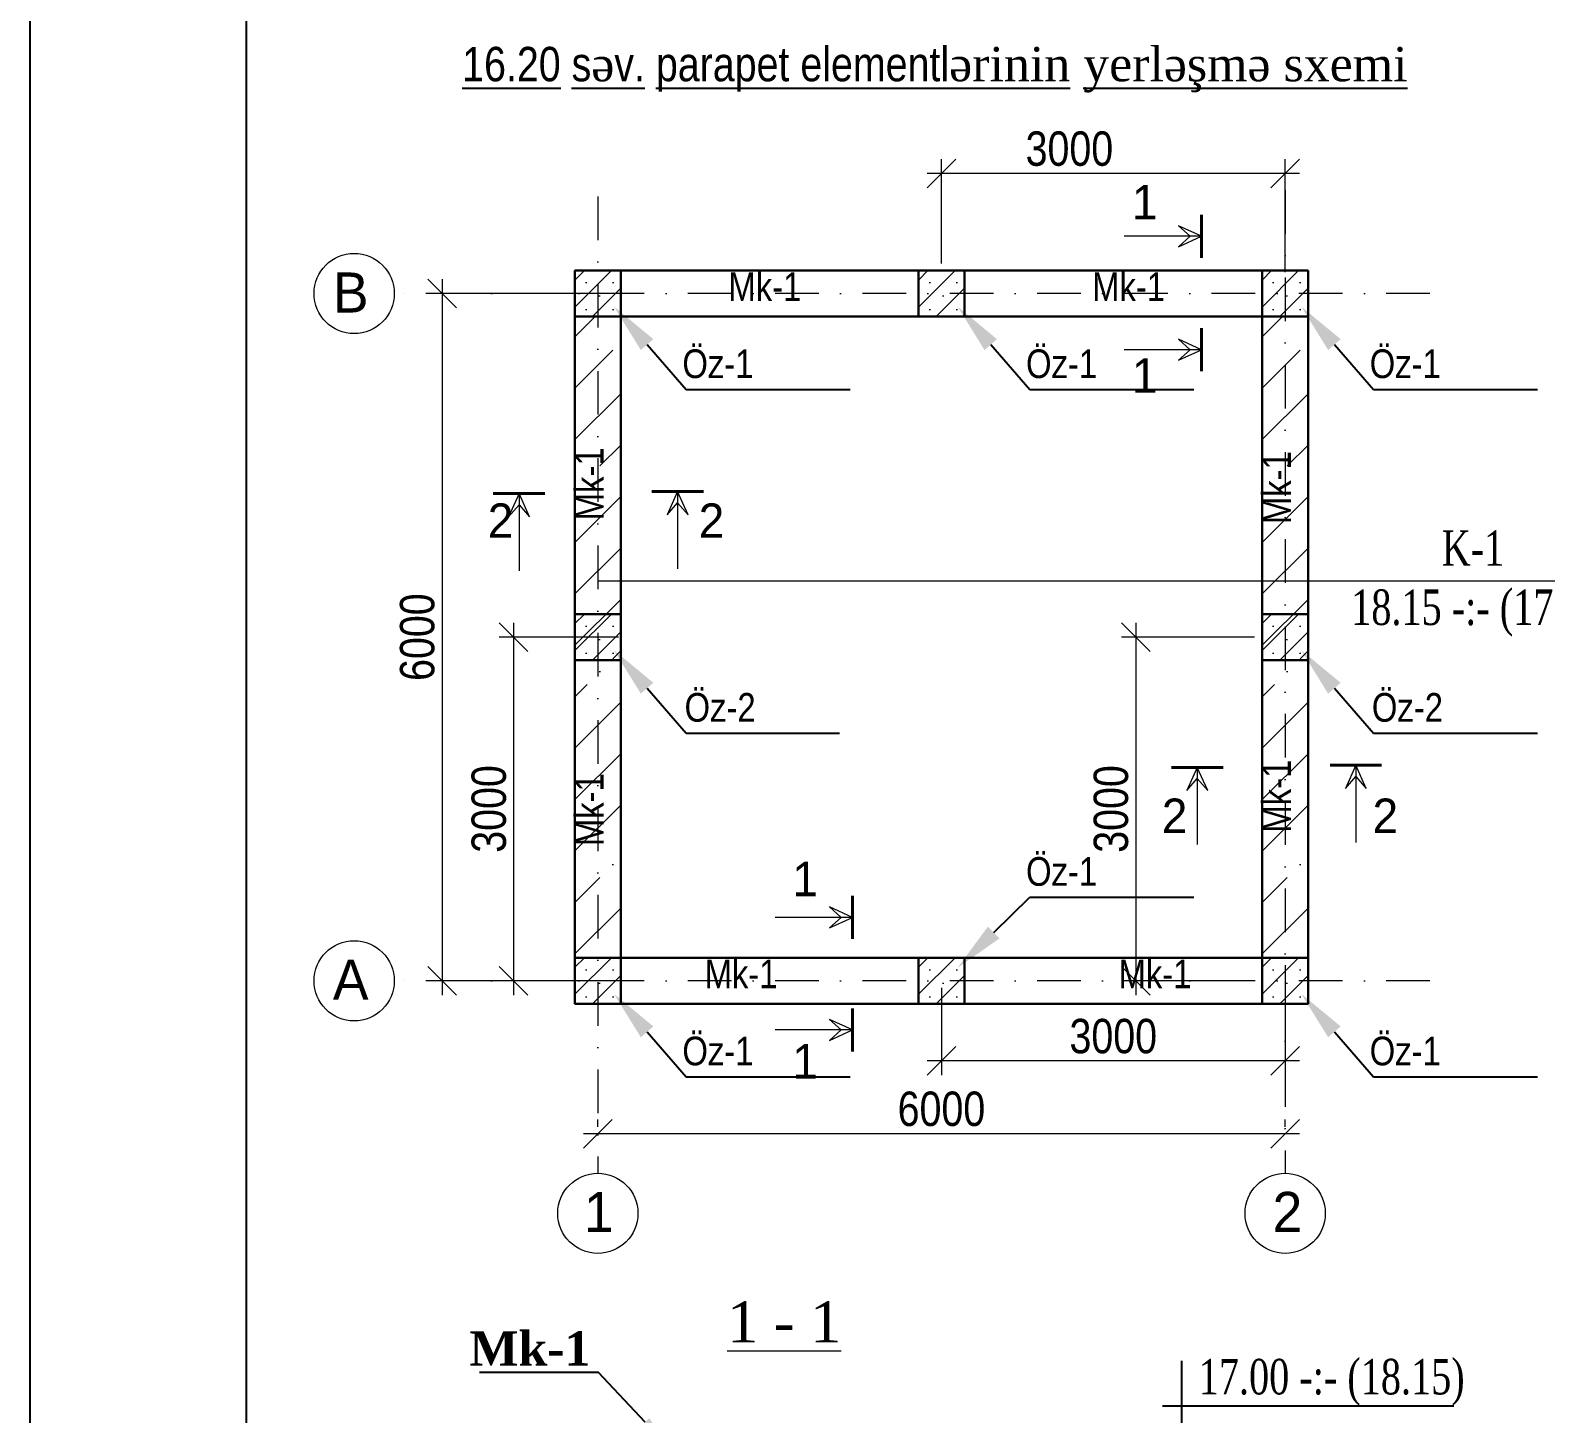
# Model space of a CAD drawing. Header units: millimetres. Extents: x -149347 to 251215, y -2929184 to -2541447.
# Drawn here: x 197257 to 210486, y -2622090 to -2610012 of the extents above; entities that cross this region are included whole.
import ezdxf
from ezdxf import colors
from ezdxf.entities.mleader import LeaderData, LeaderLine
from ezdxf.math import Vec2, Vec3

# ---------------------------------------------------------------- set-up
doc = ezdxf.new("R2010")
doc.units = ezdxf.units.MM
doc.linetypes.add('DASHDOTX2', pattern=[50.8, 25.4, -12.7, 0, -12.7])
for name, color, linetype, lineweight in [('kesik_Pen_No__1', 7, 'Continuous', 13), ('аракясмя', 130, 'Continuous', 20), ('колонна', 6, 'Continuous', 40), ('РАЗМЕРЫ', 80, 'Continuous', 9), ('Х - диварлар.', 31, 'Continuous', 25)]:
    doc.layers.add(name, color=color, linetype=linetype, lineweight=lineweight)
doc.styles.add('400', font='times.ttf', dxfattribs={"width": 0.75, "height": 300})
doc.styles.add('Annotative', font='timlat.ttf', dxfattribs={"height": 250})
doc.styles.get("Standard").update_dxf_attribs({"font": 'times.ttf'})
doc.styles.add('style1', font='A3TI(LA).TTF', dxfattribs={"height": 400})
doc.styles.add('style6', font='ARIALN.TTF', dxfattribs={"height": 300})
doc.dimstyles.new('DIM_100', dxfattribs={"dimscale": 100, "dimtxt": 250, "dimasz": 2.5, "dimexe": 1.25, "dimexo": 0.625, "dimtad": 1, "dimdec": 0, "dimtxsty": 'style1', "dimblk": 'OBLIQUE', "dimcen": 2.5, "dimdle": 1.25, "dimclrd": 251, "dimclre": 251, "dimaunit": 1, "dimadec": 3, "dimazin": 0, "dimtfac": 1, "dimtdec": 0, "dimtmove": 1, "dimatfit": 3, "dimfxl": 1.25, "dimlwd": 5, "dimlwe": 5, "dimarcsym": 0})

# ---------------------------------------------------------------- blocks, each defined once
blk = doc.blocks.new('mekteb')
at = {"color": 0, "lineweight": 25}
blk.add_line((99643, -1849866), (99643, -1821466), dxfattribs=at)
at = {"color": 0, "lineweight": 25, "ltscale": 15}
blk.add_line((101643, -1849366), (101643, -1821966), dxfattribs=at)
blk = doc.blocks.new('_Oblique')
at = {"color": 0, "linetype": 'ByBlock', "lineweight": -2}
blk.add_line((-0.5, -0.5), (0.5, 0.5), dxfattribs=at)
blk = doc.blocks.new('*D1127')
at = {"color": 251, "linetype": 'ByBlock', "lineweight": 5, "ltscale": 50, "transparency": 16777216}
blk.add_line((206908, -2615185), (206908, -2618435), dxfattribs=at)
at = {"color": 251, "lineweight": 5, "ltscale": 50, "transparency": 16777216}
for p, q in [((207943, -2615310), (206783, -2615310)), ((207949, -2618310), (206783, -2618310))]:
    blk.add_line(p, q, dxfattribs=at)
at = {"layer": 'Defpoints', "color": 0, "lineweight": 15, "ltscale": 50, "transparency": 16777216}
for p in [(208005, -2615310), (206908, -2618310), (208011, -2618310)]:
    blk.add_point(p, dxfattribs=at)
at = {"color": 251, "lineweight": 5, "ltscale": 50, "transparency": 16777216, "xscale": 250, "yscale": 250, "zscale": 250}
for p, rotation in [((206908, -2615310), 90), ((206908, -2618310), 270)]:
    blk.add_blockref('_Oblique', p, dxfattribs=dict(at, rotation=rotation))
at = {"color": 0, "lineweight": 15, "ltscale": 50, "transparency": 16777216, "insert": (206692, -2616810), "char_height": 300, "attachment_point": 5, "rotation": 90, "style": 'style6'}
blk.add_mtext('3000', dxfattribs=at)
blk = doc.blocks.new('*D1128')
at = {"color": 251, "linetype": 'ByBlock', "lineweight": 5, "ltscale": 50, "transparency": 16777216}
blk.add_line((201476, -2615185), (201476, -2618435), dxfattribs=at)
at = {"color": 251, "lineweight": 5, "ltscale": 50, "transparency": 16777216}
for p, q in [((202393, -2615310), (201351, -2615310)), ((202399, -2618310), (201351, -2618310))]:
    blk.add_line(p, q, dxfattribs=at)
at = {"layer": 'Defpoints', "color": 0, "lineweight": 15, "ltscale": 50, "transparency": 16777216}
for p in [(202455, -2615310), (201476, -2618310), (202461, -2618310)]:
    blk.add_point(p, dxfattribs=at)
at = {"color": 251, "lineweight": 5, "ltscale": 50, "transparency": 16777216, "xscale": 250, "yscale": 250, "zscale": 250}
for p, rotation in [((201476, -2615310), 90), ((201476, -2618310), 270)]:
    blk.add_blockref('_Oblique', p, dxfattribs=dict(at, rotation=rotation))
at = {"color": 0, "lineweight": 15, "ltscale": 50, "transparency": 16777216, "insert": (201261, -2616810), "char_height": 300, "attachment_point": 5, "rotation": 90, "style": 'style6'}
blk.add_mtext('3000', dxfattribs=at)
blk = doc.blocks.new('*D1129')
at = {"color": 251, "lineweight": 5, "ltscale": 50, "transparency": 16777216}
for p, q in [((208211, -2618173), (208211, -2619135)), ((205211, -2618373), (205211, -2619135))]:
    blk.add_line(p, q, dxfattribs=at)
at = {"color": 251, "linetype": 'ByBlock', "lineweight": 5, "ltscale": 50, "transparency": 16777216}
blk.add_line((208336, -2619010), (205086, -2619010), dxfattribs=at)
at = {"layer": 'Defpoints', "color": 0, "lineweight": 15, "ltscale": 50, "transparency": 16777216}
for p in [(208211, -2618110), (205211, -2618310), (205211, -2619010)]:
    blk.add_point(p, dxfattribs=at)
at = {"color": 251, "lineweight": 5, "ltscale": 50, "transparency": 16777216, "xscale": 250, "yscale": 250, "zscale": 250, "rotation": 180}
blk.add_blockref('_Oblique', (205211, -2619010), dxfattribs=at)
at = {"color": 251, "lineweight": 5, "ltscale": 50, "transparency": 16777216, "xscale": 250, "yscale": 250, "zscale": 250}
blk.add_blockref('_Oblique', (208211, -2619010), dxfattribs=at)
at = {"color": 0, "lineweight": 15, "ltscale": 50, "transparency": 16777216, "insert": (206711, -2618795), "char_height": 300, "attachment_point": 5, "style": 'style6'}
blk.add_mtext('3000', dxfattribs=at)
blk = doc.blocks.new('*D1130')
at = {"color": 251, "linetype": 'ByBlock', "lineweight": 5, "ltscale": 50, "transparency": 16777216}
blk.add_line((200852, -2612185), (200852, -2618435), dxfattribs=at)
at = {"color": 251, "lineweight": 5, "ltscale": 50, "transparency": 16777216}
for p, q in [((202517, -2612310), (200727, -2612310)), ((202517, -2618310), (200727, -2618310))]:
    blk.add_line(p, q, dxfattribs=at)
at = {"layer": 'Defpoints', "color": 0, "lineweight": 15, "ltscale": 50, "transparency": 16777216}
for p in [(202580, -2612310), (200852, -2618310), (202580, -2618310)]:
    blk.add_point(p, dxfattribs=at)
at = {"color": 251, "lineweight": 5, "ltscale": 50, "transparency": 16777216, "xscale": 250, "yscale": 250, "zscale": 250}
for p, rotation in [((200852, -2612310), 90), ((200852, -2618310), 270)]:
    blk.add_blockref('_Oblique', p, dxfattribs=dict(at, rotation=rotation))
at = {"color": 0, "lineweight": 15, "ltscale": 50, "transparency": 16777216, "insert": (200636, -2615310), "char_height": 300, "attachment_point": 5, "rotation": 90, "style": 'style6'}
blk.add_mtext('6000', dxfattribs=at)
blk = doc.blocks.new('*D1131')
at = {"color": 251, "lineweight": 5, "ltscale": 50, "transparency": 16777216}
for p, q in [((205211, -2612048), (205211, -2611138)), ((208211, -2612123), (208211, -2611138))]:
    blk.add_line(p, q, dxfattribs=at)
at = {"color": 251, "linetype": 'ByBlock', "lineweight": 5, "ltscale": 50, "transparency": 16777216}
blk.add_line((208336, -2611263), (205086, -2611263), dxfattribs=at)
at = {"layer": 'Defpoints', "color": 0, "lineweight": 15, "ltscale": 50, "transparency": 16777216}
for p in [(205211, -2611263), (205211, -2612110), (208211, -2612185)]:
    blk.add_point(p, dxfattribs=at)
at = {"color": 251, "lineweight": 5, "ltscale": 50, "transparency": 16777216, "xscale": 250, "yscale": 250, "zscale": 250, "rotation": 180}
blk.add_blockref('_Oblique', (205211, -2611263), dxfattribs=at)
at = {"color": 251, "lineweight": 5, "ltscale": 50, "transparency": 16777216, "xscale": 250, "yscale": 250, "zscale": 250}
blk.add_blockref('_Oblique', (208211, -2611263), dxfattribs=at)
at = {"color": 0, "lineweight": 15, "ltscale": 50, "transparency": 16777216, "insert": (206328, -2611047), "char_height": 300, "attachment_point": 5, "style": 'style6'}
blk.add_mtext('3000', dxfattribs=at)
blk = doc.blocks.new('*D1132')
at = {"color": 251, "lineweight": 5, "ltscale": 50, "transparency": 16777216}
for p, q in [((202211, -2619584), (202211, -2619521)), ((208211, -2619584), (208211, -2619521))]:
    blk.add_line(p, q, dxfattribs=at)
at = {"color": 251, "linetype": 'ByBlock', "lineweight": 5, "ltscale": 50, "transparency": 16777216}
blk.add_line((208336, -2619646), (202086, -2619646), dxfattribs=at)
at = {"layer": 'Defpoints', "color": 0, "lineweight": 15, "ltscale": 50, "transparency": 16777216}
for p in [(202211, -2619646), (202211, -2619646), (208211, -2619646)]:
    blk.add_point(p, dxfattribs=at)
at = {"color": 251, "lineweight": 5, "ltscale": 50, "transparency": 16777216, "xscale": 250, "yscale": 250, "zscale": 250, "rotation": 180}
blk.add_blockref('_Oblique', (202211, -2619646), dxfattribs=at)
at = {"color": 251, "lineweight": 5, "ltscale": 50, "transparency": 16777216, "xscale": 250, "yscale": 250, "zscale": 250}
blk.add_blockref('_Oblique', (208211, -2619646), dxfattribs=at)
at = {"color": 0, "lineweight": 15, "ltscale": 50, "transparency": 16777216, "insert": (205211, -2619430), "char_height": 300, "attachment_point": 5, "style": 'style6'}
blk.add_mtext('6000', dxfattribs=at)

msp = doc.modelspace()

# ---------------------------------------------------------------- hatches: boundary and pattern name
at = {"lineweight": 15, "ltscale": 50}
h = msp.add_hatch(dxfattribs=at)
h.set_pattern_fill('SACNCR', color=4, scale=70)
h.set_pattern_definition([(45, (-602208.57, -24468.49), (-117.865862, 117.865862), []), (45, (-602090.7, -24468.49), (-117.865862, 117.865862), [0, -166.6875])])
h.paths.add_polyline_path([(202411.43052, -2612110.09345), (202011.43052, -2612110.31156), (202011.43052, -2612510.74778), (202411.43052, -2612510.52967)])
h = msp.add_hatch(dxfattribs=at)
h.set_pattern_fill('SACNCR', color=4, scale=70)
h.set_pattern_definition([(45, (-599208.57, -24468.49), (-117.865862, 117.865862), []), (45, (-599090.7, -24468.49), (-117.865862, 117.865862), [0, -166.6875])])
h.paths.add_polyline_path([(205411.43052, -2612110.09345), (205011.43052, -2612110.31156), (205011.43052, -2612510.74778), (205411.43052, -2612510.52967)])
h = msp.add_hatch(dxfattribs=at)
h.set_pattern_fill('SACNCR', color=4, scale=70)
h.set_pattern_definition([(45, (-596208.57, -24468.49), (-117.865862, 117.865862), []), (45, (-596090.7, -24468.49), (-117.865862, 117.865862), [0, -166.6875])])
h.paths.add_polyline_path([(208411.43052, -2612110.09345), (208011.43052, -2612110.31156), (208011.43052, -2612510.74778), (208411.43052, -2612510.52967)])
h = msp.add_hatch(dxfattribs=at)
h.set_pattern_fill('ANSI35', color=4, scale=100)
h.set_pattern_definition([(45, (-6000, 0), (-449.0128, 449.0128), []), (45, (-5551, 0), (-449.0128, 449.0128), [793.75, -158.75, 0, -158.75])])
h.paths.add_polyline_path([(202411.43052, -2612510.2025), (202011.43052, -2612510.42061), (202011.43052, -2618110.42061), (202411.43052, -2618110.2025)])
h = msp.add_hatch(dxfattribs=at)
h.set_pattern_fill('ANSI35', color=4, scale=100)
h.paths.add_polyline_path([(208411.43052, -2612510.2025), (208011.43052, -2612510.42061), (208011.43052, -2618110.42061), (208411.43052, -2618110.2025)])
h = msp.add_hatch(dxfattribs=at)
h.set_pattern_fill('SACNCR', color=4, scale=70)
h.set_pattern_definition([(45, (-602208.57, -27468.49), (-117.865862, 117.865862), []), (45, (-602090.7, -27468.49), (-117.865862, 117.865862), [0, -166.6875])])
h.paths.add_polyline_path([(202411.43052, -2615110.09345), (202011.43052, -2615110.31156), (202011.43052, -2615510.74778), (202411.43052, -2615510.52967)])
h = msp.add_hatch(dxfattribs=at)
h.set_pattern_fill('SACNCR', color=4, scale=70)
h.set_pattern_definition([(45, (-596208.57, -27468.49), (-117.865862, 117.865862), []), (45, (-596090.7, -27468.49), (-117.865862, 117.865862), [0, -166.6875])])
h.paths.add_polyline_path([(208411.43052, -2615110.09345), (208011.43052, -2615110.31156), (208011.43052, -2615510.74778), (208411.43052, -2615510.52967)])
h = msp.add_hatch(dxfattribs=at)
h.set_pattern_fill('SACNCR', color=4, scale=70)
h.set_pattern_definition([(45, (-602208.57, -30468.49), (-117.865862, 117.865862), []), (45, (-602090.7, -30468.49), (-117.865862, 117.865862), [0, -166.6875])])
h.paths.add_polyline_path([(202411.43052, -2618110.09345), (202011.43052, -2618110.31156), (202011.43052, -2618510.74778), (202411.43052, -2618510.52967)])
h = msp.add_hatch(dxfattribs=at)
h.set_pattern_fill('SACNCR', color=4, scale=70)
h.set_pattern_definition([(45, (-599208.57, -30468.49), (-117.865862, 117.865862), []), (45, (-599090.7, -30468.49), (-117.865862, 117.865862), [0, -166.6875])])
h.paths.add_polyline_path([(205411.43052, -2618110.09345), (205011.43052, -2618110.31156), (205011.43052, -2618510.74778), (205411.43052, -2618510.52967)])
h = msp.add_hatch(dxfattribs=at)
h.set_pattern_fill('SACNCR', color=4, scale=70)
h.set_pattern_definition([(45, (-596208.57, -30468.49), (-117.865862, 117.865862), []), (45, (-596090.7, -30468.49), (-117.865862, 117.865862), [0, -166.6875])])
h.paths.add_polyline_path([(208411.43052, -2618110.09345), (208011.43052, -2618110.31156), (208011.43052, -2618510.74778), (208411.43052, -2618510.52967)])

# ---------------------------------------------------------------- linework, layer by layer
at = {"color": 1, "linetype": 'DASHDOTX2', "lineweight": 13, "ltscale": 15}
for p, q in [((208211.43052, -2611407.75035), (208211.43052, -2619990.80556)), ((202211.43052, -2611462.53484), (202211.43052, -2619990.80556)), ((209474.89122, -2612310.31156), (200433.78629, -2612310.31156)), ((209474.89122, -2618310.31156), (200433.78629, -2618310.31156))]:
    msp.add_line(p, q, dxfattribs=at)
at = {"color": 1, "lineweight": 15, "ltscale": 15}
msp.add_line((202211.43052, -2614817.31152), (210916.38221, -2614817.31152), dxfattribs=at)
at = {"color": 0}
msp.add_line((207308.80678, -2622381.4752), (207308.80678, -2621628.44435), dxfattribs=at)
at = {"color": 7}
msp.add_line((207140.14677, -2622021.53525), (209684.6859, -2622021.53525), dxfattribs=at)
at = {"layer": 'kesik_Pen_No__1', "lineweight": 30, "ltscale": 30}
for p, q in [((202011.43052, -2618510.31156), (202011.43052, -2612110.31156)), ((202311.43052, -2612110.31156), (208411.43052, -2612110.31156)), ((202411.43052, -2618461.89965), (202411.43052, -2612110.31156)), ((208011.43052, -2612110.31156), (208011.43052, -2618510.31156)), ((208411.43052, -2612110.31156), (208411.43052, -2618510.31156)), ((208411.43052, -2612510.31156), (202311.43052, -2612510.31156)), ((208411.43052, -2618110.31156), (202311.43052, -2618110.31156)), ((208411.43052, -2618510.31156), (202311.43052, -2618510.31156))]:
    msp.add_line(p, q, dxfattribs=at)
for points in [[(202411.43052, -2612110.31156), (202411.43052, -2612510.31156), (202011.43052, -2612510.31156), (202011.43052, -2612110.31156), (202411.43052, -2612110.31156)], [(205411.43052, -2612110.31156), (205411.43052, -2612510.31156), (205011.43052, -2612510.31156), (205011.43052, -2612110.31156), (205411.43052, -2612110.31156)], [(208411.43052, -2612110.31156), (208411.43052, -2612510.31156), (208011.43052, -2612510.31156), (208011.43052, -2612110.31156), (208411.43052, -2612110.31156)], [(202411.43052, -2615110.31156), (202411.43052, -2615510.31156), (202011.43052, -2615510.31156), (202011.43052, -2615110.31156), (202411.43052, -2615110.31156)], [(208411.43052, -2615110.31156), (208411.43052, -2615510.31156), (208011.43052, -2615510.31156), (208011.43052, -2615110.31156), (208411.43052, -2615110.31156)], [(202411.43052, -2618110.31156), (202411.43052, -2618510.31156), (202011.43052, -2618510.31156), (202011.43052, -2618110.31156), (202411.43052, -2618110.31156)], [(205411.43052, -2618110.31156), (205411.43052, -2618510.31156), (205011.43052, -2618510.31156), (205011.43052, -2618110.31156), (205411.43052, -2618110.31156)], [(208411.43052, -2618110.31156), (208411.43052, -2618510.31156), (208011.43052, -2618510.31156), (208011.43052, -2618110.31156), (208411.43052, -2618110.31156)]]:
    msp.add_lwpolyline(points, dxfattribs=at)
at = {"layer": 'аракясмя'}
for p, q in [((207480.8224, -2611810.57144), (206805.8224, -2611810.57144)), ((207480.8224, -2612800.62153), (206805.8224, -2612800.62153)), ((201523.56428, -2614057.30728), (201523.56428, -2614732.30728)), ((202907.41851, -2614039.33211), (202907.41851, -2614714.33211)), ((208828.27748, -2616428.72428), (208828.27748, -2617103.72428)), ((207444.42326, -2616446.69945), (207444.42326, -2617121.69945)), ((204435.22592, -2617756.91057), (203760.22592, -2617756.91057)), ((204435.22592, -2618739.39376), (203760.22592, -2618739.39376))]:
    msp.add_line(p, q, dxfattribs=at)
for points in [[(207480.8224, -2611810.57144), (207279.02657, -2611719.42025), (207382.14504, -2611810.57144), (207279.02657, -2611901.72263), (207480.8224, -2611810.57144)], [(207480.8224, -2612800.62153), (207279.02657, -2612709.47034), (207382.14504, -2612800.62153), (207279.02657, -2612891.77272), (207480.8224, -2612800.62153)], [(201523.56428, -2614057.30728), (201432.41309, -2614259.10311), (201523.56428, -2614155.98464), (201614.71547, -2614259.10311), (201523.56428, -2614057.30728)], [(202907.41851, -2614039.33211), (202816.26731, -2614241.12794), (202907.41851, -2614138.00947), (202998.5697, -2614241.12794), (202907.41851, -2614039.33211)], [(208828.27748, -2616428.72428), (208737.12629, -2616630.52011), (208828.27748, -2616527.40164), (208919.42868, -2616630.52011), (208828.27748, -2616428.72428)], [(207444.42326, -2616446.69945), (207353.27207, -2616648.49529), (207444.42326, -2616545.37681), (207535.57445, -2616648.49529), (207444.42326, -2616446.69945)], [(204435.22592, -2617756.91057), (204233.43008, -2617665.75938), (204336.54856, -2617756.91057), (204233.43008, -2617848.06176), (204435.22592, -2617756.91057)], [(204435.22592, -2618739.39376), (204233.43008, -2618648.24257), (204336.54856, -2618739.39376), (204233.43008, -2618830.54495), (204435.22592, -2618739.39376)]]:
    msp.add_lwpolyline(points, dxfattribs=at)
at = {"layer": 'аракясмя', "lineweight": 20}
for centre in [(200083.78629, -2612310.31156), (200083.78629, -2618310.31156), (202211.43052, -2620340.80556), (208211.43052, -2620340.80556)]:
    msp.add_circle(centre, 350, dxfattribs=at)
at = {"layer": 'колонна'}
for p, q in [((207480.8224, -2611622.31166), (207480.8224, -2611998.83123)), ((207480.8224, -2612612.36174), (207480.8224, -2612988.88131)), ((201298.56428, -2614057.30728), (201748.56428, -2614057.30728)), ((202682.41851, -2614039.33211), (203132.41851, -2614039.33211)), ((208603.27748, -2616428.72428), (209053.27748, -2616428.72428)), ((207219.42326, -2616446.69945), (207669.42326, -2616446.69945)), ((204435.22592, -2617568.65078), (204435.22592, -2617945.17036)), ((204435.22592, -2618551.13398), (204435.22592, -2618927.65355))]:
    msp.add_line(p, q, dxfattribs=at)

# ---------------------------------------------------------------- block references
at = {"lineweight": 15, "xscale": 0.9430204144289575, "yscale": 0.9430204144289575, "zscale": 0.9430204144289575}
msp.add_blockref('mekteb', (103291.31865, -891552.33714), dxfattribs=at)

# ---------------------------------------------------------------- texts
at = {"color": 3, "linetype": 'ByBlock', "lineweight": 9, "char_height": 300, "attachment_point": 2, "style": 'style6'}
for insert in [(203669.35143, -2612125.31714), (206844.7348, -2612125.31714), (203461.74526, -2618125.31714), (207075.32846, -2618125.31714)]:
    msp.add_mtext('\\pxqc;{\\fArial Narrow|b0|i0|c238|p34;\\H0.83333x;\\C256;Mk-1\\H1.2x;      }', dxfattribs=dict(at, insert=insert))
at = {"color": 3, "linetype": 'ByBlock', "lineweight": 9, "char_height": 300, "attachment_point": 2, "rotation": 90, "style": 'style6'}
for insert in [(202011.23125, -2613971.65596), (208011.23125, -2614004.96572), (208011.23125, -2616698.46207), (202011.23125, -2616816.03325)]:
    msp.add_mtext('\\pxqc;{\\fArial Narrow|b0|i0|c238|p34;\\H0.83333x;\\C256;Mk-1\\H1.2x;      }', dxfattribs=dict(at, insert=insert))
at = {"lineweight": 9, "char_height": 310.0109977, "attachment_point": 1, "style": '400'}
for s, insert, width in [('{\\fTimes New Roman|b0|i0|c238|p18;         K-1\\P18.15 -:- (17.00)}', (208787.97982, -2614377.16421), 2517.8960147), ('{\\fTimes New Roman|b0|i0|c238|p18;17.00 -:- (18.15)}', (207457.17651, -2621611.32788), 23109.777632)]:
    msp.add_mtext(s, dxfattribs=dict(at, insert=insert, width=width))
at = {"lineweight": 15, "ltscale": 1500, "insert": (203339.8854, -2621108.07556), "char_height": 360, "width": 3782.2222222, "attachment_point": 1}
msp.add_mtext('{\\fTimes New Roman|b0|i0|c238|p18;\\L1 \\fTimes New Roman|b0|i0|c204|p18;-\\fTimes New Roman|b0|i0|c238|p18; 1}', dxfattribs=at)
at = {"layer": 'аракясмя', "lineweight": 20, "style": 'Annotative'}
for s, height, p in [('1', 300, (206873.82842, -2611661.76464)), ('B', 350, (199897.80605, -2612476.32738)), ('1', 300, (206873.82842, -2613175.76683)), ('2', 300, (201250.41003, -2614442.70857)), ('2', 300, (203091.75421, -2614442.70857)), ('2', 300, (207134.74471, -2617019.35091)), ('2', 300, (208974.45671, -2617019.35091)), ('1', 300, (203909.22202, -2617571.47115)), ('A', 350, (199897.80605, -2618476.32738)), ('1', 300, (203909.22202, -2619163.28959)), ('1', 350, (202089.7715, -2620504.24054)), ('2', 350, (208101.017, -2620503.04468))]:
    msp.add_text(s, height=height, dxfattribs=at).set_placement(p)
at = {"layer": 'Х - диварлар.', "insert": (201026.87981, -2610157.02377), "char_height": 300, "width": 21767.1438119, "attachment_point": 1, "style": 'style6'}
msp.add_mtext('{\\L1\\fArial Narrow|b0|i0|c238|p34;6\\fArial Narrow|b0|i0|c204|p34;.\\fArial Narrow|b0|i0|c238|p34;2\\fArial Narrow|b0|i0|c204|p34;0 s\\fTimes New Roman|b0|i0|c238|p18;ə\\fArial Narrow|b0|i0|c238|p34;v. parapet elementl\\fTimes New Roman|b0|i0|c238|p18;ərinin yerləşmə sxemi}', dxfattribs=at)

# ---------------------------------------------------------------- dimensions: what is measured, and where the dimension line sits
at = {"color": 231, "lineweight": 15, "ltscale": 50}
for base, p1, p2, picture, middle in [((205211.43052, -2611263.03648), (208211.43052, -2612185.31156), (205211.43052, -2612110.31156), '*D1131', (206328.40304, -2611263.03648)), ((205211.43052, -2619010.40251), (208211.43052, -2618110.31156), (205211.43052, -2618310.31156), '*D1129', (206711.43052, -2619010.40251))]:
    dim = msp.add_linear_dim(base=base, p1=p1, p2=p2, dimstyle='DIM_100', override={"dimtxsty": 'style6'}, dxfattribs=at)
    dim.commit()
    dim.dimension.update_dxf_attribs({"geometry": picture, "text_midpoint": middle, "dimtype": 160})
for base, p1, p2, angle, picture, middle in [((200851.59973, -2618310.31156), (202579.52235, -2612310.31156), (202579.52235, -2618310.31156), 270, '*D1130', (200635.92783, -2615310.31156)), ((201476.41567, -2618310.31156), (202455.41078, -2615310.31156), (202461.36085, -2618310.31156), 270, '*D1128', (201260.74377, -2616810.31156)), ((206907.90428, -2618310.31156), (208005.48045, -2615310.31156), (208011.43052, -2618310.31156), 270, '*D1127', (206692.23238, -2616810.31156)), ((202211.43052, -2619646.11243), (208211.43052, -2619646.11243), (202211.43052, -2619646.11243), 180, '*D1132', (205211.43052, -2619430.44053))]:
    dim = msp.add_linear_dim(base=base, p1=p1, p2=p2, angle=angle, dimstyle='DIM_100', override={"dimtxsty": 'style6'}, dxfattribs=at)
    dim.commit()
    dim.dimension.update_dxf_attribs({"geometry": picture, "text_midpoint": middle})

# ---------------------------------------------------------------- leaders
at = {"color": 3, "linetype": 'ByBlock', "lineweight": 9}
ml = msp.add_multileader_mtext('Standard', dxfattribs=at)
ml.set_content('{\\fArial Narrow|b0|i0|c238|p34;\\H0.83333x;\\C256;Öz-1\\H1.2x;      }', color=3, style='style6')
ml.set_leader_properties()
ml.build(insert=Vec2(0, 0))
ml.multileader.update_dxf_attribs({"text_left_attachment_type": 6, "text_right_attachment_type": 6, "dogleg_length": 0.36, "arrow_head_size": 440})
ctx = ml.context
ctx.base_point, ctx.char_height, ctx.arrow_head_size, ctx.landing_gap_size, ctx.plane_origin = Vec3(202982.97954, -2613148.05807), 300, 440, 0.198, Vec3(193840.04522, -2617074.69337)
ctx.left_attachment, ctx.right_attachment, ctx.text_align_type = 6, 6, 1
notes = []
notes.append((ctx, [(0, (1, 1, 0), (202982.61954, -2613148.05807), (1, 0), 0.36, [(0, [(202352.23942, -2612424.13632)], 0, [])])]))
ctx.mtext.insert, ctx.mtext.alignment, ctx.mtext.flow_direction = Vec3(203259.77943, -2612798.05827), 2, 5
ml = msp.add_multileader_mtext('Standard', dxfattribs=at)
ml.set_content('{\\fArial Narrow|b0|i0|c238|p34;\\H0.83333x;\\C256;Öz-1\\H1.2x;      }', color=3, style='style6')
ml.set_leader_properties()
ml.build(insert=Vec2(0, 0))
ml.multileader.update_dxf_attribs({"text_left_attachment_type": 6, "text_right_attachment_type": 6, "dogleg_length": 0.36, "arrow_head_size": 440})
ctx = ml.context
ctx.base_point, ctx.char_height, ctx.arrow_head_size, ctx.landing_gap_size, ctx.plane_origin = Vec3(205982.97951, -2613148.05774), 300, 440, 0.198, Vec3(196840.04519, -2617074.69304)
ctx.left_attachment, ctx.right_attachment, ctx.text_align_type = 6, 6, 1
notes.append((ctx, [(0, (1, 1, 0), (205982.61951, -2613148.05774), (1, 0), 0.36, [(0, [(205352.2394, -2612424.13599)], 0, [])])]))
ctx.mtext.insert, ctx.mtext.alignment, ctx.mtext.flow_direction = Vec3(206259.77941, -2612798.05794), 2, 5
ml = msp.add_multileader_mtext('Standard', dxfattribs=at)
ml.set_content('{\\fArial Narrow|b0|i0|c238|p34;\\H0.83333x;\\C256;Öz-1\\H1.2x;      }', color=3, style='style6')
ml.set_leader_properties()
ml.build(insert=Vec2(0, 0))
ml.multileader.update_dxf_attribs({"text_left_attachment_type": 6, "text_right_attachment_type": 6, "dogleg_length": 0.36, "arrow_head_size": 440})
ctx = ml.context
ctx.base_point, ctx.char_height, ctx.arrow_head_size, ctx.landing_gap_size, ctx.plane_origin = Vec3(208982.97954, -2613148.05807), 300, 440, 0.198, Vec3(199840.04522, -2617074.69337)
ctx.left_attachment, ctx.right_attachment, ctx.text_align_type = 6, 6, 1
notes.append((ctx, [(0, (1, 1, 0), (208982.61954, -2613148.05807), (1, 0), 0.36, [(0, [(208352.23942, -2612424.13632)], 0, [])])]))
ctx.mtext.insert, ctx.mtext.alignment, ctx.mtext.flow_direction = Vec3(209259.77943, -2612798.05827), 2, 5
ml = msp.add_multileader_mtext('Standard', dxfattribs=at)
ml.set_content('{\\fArial Narrow|b0|i0|c238|p34;\\H0.83333x;\\C256;Öz-2\\H1.2x;     }', color=3, style='style6')
ml.set_leader_properties()
ml.build(insert=Vec2(0, 0))
ml.multileader.update_dxf_attribs({"text_left_attachment_type": 6, "text_right_attachment_type": 6, "dogleg_length": 0.36, "arrow_head_size": 440})
ctx = ml.context
ctx.base_point, ctx.char_height, ctx.arrow_head_size, ctx.landing_gap_size, ctx.plane_origin = Vec3(202982.97954, -2616148.05807), 300, 440, 0.198, Vec3(193840.04522, -2620074.69337)
ctx.left_attachment, ctx.right_attachment, ctx.text_align_type = 6, 6, 1
notes.append((ctx, [(0, (1, 1, 0), (202982.61954, -2616148.05807), (1, 0), 0.36, [(0, [(202352.23942, -2615424.13632)], 0, [])])]))
ctx.mtext.insert, ctx.mtext.alignment, ctx.mtext.flow_direction = Vec3(203278.70841, -2615798.05827), 2, 5
ml = msp.add_multileader_mtext('Standard', dxfattribs=at)
ml.set_content('{\\fArial Narrow|b0|i0|c238|p34;\\H0.83333x;\\C256;Öz-2\\H1.2x;      }', color=3, style='style6')
ml.set_leader_properties()
ml.build(insert=Vec2(0, 0))
ml.multileader.update_dxf_attribs({"text_left_attachment_type": 6, "text_right_attachment_type": 6, "dogleg_length": 0.36, "arrow_head_size": 440})
ctx = ml.context
ctx.base_point, ctx.char_height, ctx.arrow_head_size, ctx.landing_gap_size, ctx.plane_origin = Vec3(208982.97954, -2616148.05807), 300, 440, 0.198, Vec3(199840.04522, -2620074.69337)
ctx.left_attachment, ctx.right_attachment, ctx.text_align_type = 6, 6, 1
notes.append((ctx, [(0, (1, 1, 0), (208982.61954, -2616148.05807), (1, 0), 0.36, [(0, [(208352.23942, -2615424.13632)], 0, [])])]))
ctx.mtext.insert, ctx.mtext.alignment, ctx.mtext.flow_direction = Vec3(209278.70841, -2615798.05827), 2, 5
ml = msp.add_multileader_mtext('Standard', dxfattribs=at)
ml.set_content('{\\fArial Narrow|b0|i0|c238|p34;\\H0.83333x;\\C256;Öz-1\\H1.2x;      }', color=3, style='style6')
ml.set_leader_properties()
ml.build(insert=Vec2(0, 0))
ml.multileader.update_dxf_attribs({"text_left_attachment_type": 6, "text_right_attachment_type": 6, "dogleg_length": 0.36, "arrow_head_size": 440})
ctx = ml.context
ctx.base_point, ctx.char_height, ctx.arrow_head_size, ctx.landing_gap_size, ctx.plane_origin = Vec3(205982.97951, -2617580.58219), 300, 440, 0.198, Vec3(196840.04519, -2613545.93007)
ctx.left_attachment, ctx.right_attachment, ctx.text_align_type = 6, 6, 1
notes.append((ctx, [(0, (1, 1, 0), (205982.61951, -2617580.58219), (1, 0), 0.36, [(0, [(205352.2394, -2618196.48713)], 0, [])])]))
ctx.mtext.insert, ctx.mtext.alignment, ctx.mtext.flow_direction = Vec3(206259.77941, -2617230.58239), 2, 5
ml = msp.add_multileader_mtext('Standard', dxfattribs=at)
ml.set_content('{\\fArial Narrow|b0|i0|c238|p34;\\H0.83333x;\\C256;Öz-1\\H1.2x;      }', color=3, style='style6')
ml.set_leader_properties()
ml.build(insert=Vec2(0, 0))
ml.multileader.update_dxf_attribs({"text_left_attachment_type": 6, "text_right_attachment_type": 6, "dogleg_length": 0.36, "arrow_head_size": 440})
ctx = ml.context
ctx.base_point, ctx.char_height, ctx.arrow_head_size, ctx.landing_gap_size, ctx.plane_origin = Vec3(202982.97954, -2619148.05807), 300, 440, 0.198, Vec3(193840.04522, -2623074.69337)
ctx.left_attachment, ctx.right_attachment, ctx.text_align_type = 6, 6, 1
notes.append((ctx, [(0, (1, 1, 0), (202982.61954, -2619148.05807), (1, 0), 0.36, [(0, [(202352.23942, -2618424.13632)], 0, [])])]))
ctx.mtext.insert, ctx.mtext.alignment, ctx.mtext.flow_direction = Vec3(203259.77943, -2618798.05827), 2, 5
ml = msp.add_multileader_mtext('Standard', dxfattribs=at)
ml.set_content('{\\fArial Narrow|b0|i0|c238|p34;\\H0.83333x;\\C256;Öz-1\\H1.2x;      }', color=3, style='style6')
ml.set_leader_properties()
ml.build(insert=Vec2(0, 0))
ml.multileader.update_dxf_attribs({"text_left_attachment_type": 6, "text_right_attachment_type": 6, "dogleg_length": 0.36, "arrow_head_size": 440})
ctx = ml.context
ctx.base_point, ctx.char_height, ctx.arrow_head_size, ctx.landing_gap_size, ctx.plane_origin = Vec3(208982.97951, -2619148.05774), 300, 440, 0.198, Vec3(199840.04519, -2623074.69304)
ctx.left_attachment, ctx.right_attachment, ctx.text_align_type = 6, 6, 1
notes.append((ctx, [(0, (1, 1, 0), (208982.61951, -2619148.05774), (1, 0), 0.36, [(0, [(208352.2394, -2618424.13599)], 0, [])])]))
ctx.mtext.insert, ctx.mtext.alignment, ctx.mtext.flow_direction = Vec3(209259.7794, -2618798.05794), 2, 5
at = {"layer": 'РАЗМЕРЫ', "color": 0, "lineweight": 15}
ml = msp.add_multileader_mtext('Standard', dxfattribs=at)
ml.set_content('{\\fTimes New Roman|b1|i0|c238|p18;\\C7;Mk-1}')
ml.set_leader_properties()
ml.build(insert=Vec2(0, 0))
ml.multileader.update_dxf_attribs({"text_left_attachment_type": 6, "text_right_attachment_type": 6, "dogleg_length": 100, "arrow_head_size": 300})
ctx = ml.context
ctx.base_point, ctx.char_height, ctx.arrow_head_size, ctx.plane_origin = Vec3(201120.12195, -2621730.76816), 300, 300, Vec3(212452.03464, -2626503.31635)
ctx.left_attachment, ctx.right_attachment, ctx.text_align_type = 6, 6, 1
notes.append((ctx, [(0, (1, 1, 0), (202216.89652, -2621730.76816), (-1, 0), 100, [(1, [(202830.68481, -2622381.4752)], 0, [])])]))
ctx.mtext.insert, ctx.mtext.alignment, ctx.mtext.flow_direction = Vec3(201618.50923, -2621370.76816), 2, 5
for ctx, leaders in notes:
    for number, flags, end, landing, length, lines in leaders:
        leader = LeaderData()
        leader.index, (leader.has_last_leader_line, leader.has_dogleg_vector, leader.attachment_direction) = number, flags
        leader.last_leader_point, leader.dogleg_vector, leader.dogleg_length = Vec3(end), Vec3(landing), length
        for number, points, colour, breaks in lines:
            line = LeaderLine()
            line.index, line.vertices, line.color, line.breaks = number, Vec3.list(points), colors.encode_raw_color(colour), breaks
            leader.lines.append(line)
        ctx.leaders.append(leader)

doc.saveas('drawing.dxf')
